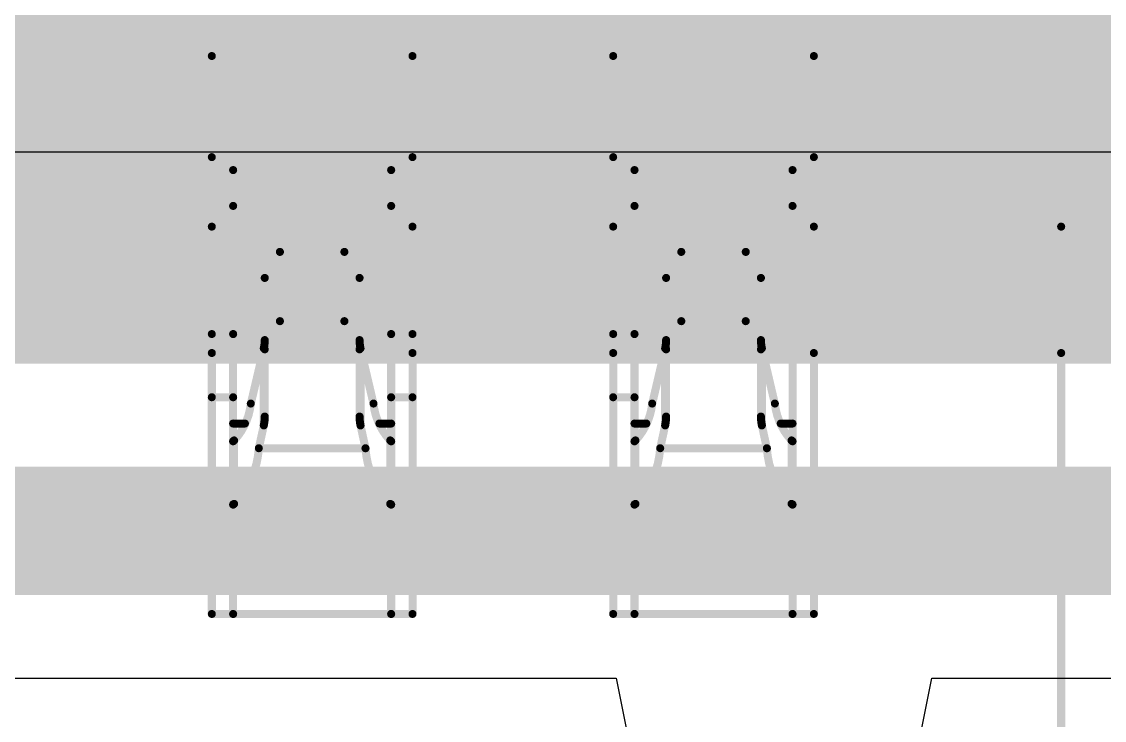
# Model space of a CAD drawing. Header units: inches. Extents: x -6 to 5433, y -4 to 5447.
# Drawn here: x 23.36 to 25.073, y 27.484 to 28.589 of the extents above; entities that cross this region are included whole.
import ezdxf

# ---------------------------------------------------------------- set-up
doc = ezdxf.new("R2010")
doc.units = ezdxf.units.IN
for name, color, linetype in [('Bottom Layer', 5, 'Continuous'), ('Mechanical 4', 56, 'Continuous'), ('Top Layer', 1, 'Continuous'), ('Top Paste', 8, 'Continuous'), ('Top Solder', 216, 'Continuous')]:
    doc.layers.add(name, color=color, linetype=linetype)

msp = doc.modelspace()

# ---------------------------------------------------------------- hatches: boundary and pattern name
at = {"layer": 'Top Layer'}
msp.add_hatch(color=1, dxfattribs=at).paths.add_polyline_path([(25.0256, 28.5367), (22.4856, 28.5367), (22.4856, 29.1767), (25.0256, 29.1767)])
at = {"layer": 'Top Paste'}
msp.add_hatch(color=8, dxfattribs=at).paths.add_polyline_path([(25.0256, 28.5367), (22.4856, 28.5367), (22.4856, 29.1767), (25.0256, 29.1767)])
at = {"layer": 'Top Solder'}
msp.add_hatch(color=216, dxfattribs=at).paths.add_polyline_path([(25.1272, 28.4351), (22.384, 28.4351), (22.384, 29.2783), (25.1272, 29.2783)])

# ---------------------------------------------------------------- linework, layer by layer
at = {"layer": 'Bottom Layer'}
for points in [[(23.142, 28.2999, 0.2794, 0.2794, 0), (23.5103, 28.2999, 0.2794, 0.2794, 0)], [(23.5103, 28.2999, 0.2794, 0.2794, 0), (25.5744, 28.2999, 0.2794, 0.2794, 0)]]:
    msp.add_lwpolyline(points, format="xyseb", dxfattribs=at)
msp.add_lwpolyline([(23.4404, 28.2999, 0.1397, 0.1397, 1), (23.5801, 28.2999, 0.1397, 0.1397, 1)], format="xyseb", close=True, dxfattribs=at)
msp.add_lwpolyline([(23.4404, 28.2999, 0.1397, 0.1397, 1), (23.5801, 28.2999, 0.1397, 0.1397, 1)], format="xyseb", close=True, dxfattribs=at)
at = {"layer": 'Mechanical 4'}
for points in [[(25.0049, 28.0649, 0.0127, 0.0127, 0), (25.0049, 30.6699, 0.0127, 0.0127, 0)], [(23.6612, 28.5349, 0.0127, 0.0127, 0), (23.9787, 28.5349, 0.0127, 0.0127, 0)], [(23.6612, 28.0649, 0.0127, 0.0127, 0), (23.6612, 28.5349, 0.0127, 0.0127, 0)], [(23.9787, 28.0649, 0.0127, 0.0127, 0), (23.9787, 28.5349, 0.0127, 0.0127, 0)], [(24.2962, 28.5349, 0.0127, 0.0127, 0), (24.6137, 28.5349, 0.0127, 0.0127, 0)], [(24.2962, 28.0649, 0.0127, 0.0127, 0), (24.2962, 28.5349, 0.0127, 0.0127, 0)], [(24.6137, 28.0649, 0.0127, 0.0127, 0), (24.6137, 28.5349, 0.0127, 0.0127, 0)], [(23.6612, 28.3749, 0.0127, 0.0127, 0), (23.9787, 28.3749, 0.0127, 0.0127, 0)], [(24.2962, 28.3749, 0.0127, 0.0127, 0), (24.6137, 28.3749, 0.0127, 0.0127, 0)], [(23.6949, 28.3544, 0.0127, 0.0127, 0), (23.9449, 28.3544, 0.0127, 0.0127, 0)], [(23.6949, 27.6519, 0.0127, 0.0127, 0), (23.6949, 28.3544, 0.0127, 0.0127, 0)], [(23.9449, 27.6519, 0.0127, 0.0127, 0), (23.9449, 28.3544, 0.0127, 0.0127, 0)], [(24.3299, 28.3544, 0.0127, 0.0127, 0), (24.5799, 28.3544, 0.0127, 0.0127, 0)], [(24.3299, 27.6519, 0.0127, 0.0127, 0), (24.3299, 28.3544, 0.0127, 0.0127, 0)], [(24.5799, 27.6519, 0.0127, 0.0127, 0), (24.5799, 28.3544, 0.0127, 0.0127, 0)], [(23.6949, 28.2977, 0.0127, 0.0127, 0), (23.9449, 28.2977, 0.0127, 0.0127, 0)], [(24.3299, 28.2977, 0.0127, 0.0127, 0), (24.5799, 28.2977, 0.0127, 0.0127, 0)], [(23.3437, 28.2649, 0.0127, 0.0127, 0), (23.6612, 28.2649, 0.0127, 0.0127, 0)], [(23.9787, 28.2649, 0.0127, 0.0127, 0), (24.2962, 28.2649, 0.0127, 0.0127, 0)], [(24.6137, 28.2649, 0.0127, 0.0127, 0), (25.0049, 28.2649, 0.0127, 0.0127, 0)], [(23.7449, 28.1837, 0.0127, 0.0127, -0.247377), (23.7689, 28.2249, 0.0127, 0.0127, 0)], [(23.7689, 28.2249, 0.0127, 0.0127, 0), (23.8709, 28.2249, 0.0127, 0.0127, 0)], [(23.7689, 28.1153, 0.0127, 0.0127, 0), (23.7689, 28.2249, 0.0127, 0.0127, 0)], [(23.8709, 28.1153, 0.0127, 0.0127, 0), (23.8709, 28.2249, 0.0127, 0.0127, 0)], [(23.8709, 28.2249, 0.0127, 0.0127, -0.247377), (23.8949, 28.1837, 0.0127, 0.0127, 0)], [(24.3799, 28.1837, 0.0127, 0.0127, -0.247377), (24.4039, 28.2249, 0.0127, 0.0127, 0)], [(24.4039, 28.2249, 0.0127, 0.0127, 0), (24.5059, 28.2249, 0.0127, 0.0127, 0)], [(24.4039, 28.1153, 0.0127, 0.0127, 0), (24.4039, 28.2249, 0.0127, 0.0127, 0)], [(24.5059, 28.1153, 0.0127, 0.0127, 0), (24.5059, 28.2249, 0.0127, 0.0127, 0)], [(24.5059, 28.2249, 0.0127, 0.0127, -0.247377), (24.5299, 28.1837, 0.0127, 0.0127, 0)], [(23.7449, 27.9643, 0.0127, 0.0127, 0), (23.7449, 28.1837, 0.0127, 0.0127, 0)], [(23.8949, 27.9643, 0.0127, 0.0127, 0), (23.8949, 28.1837, 0.0127, 0.0127, 0)], [(24.3799, 27.9643, 0.0127, 0.0127, 0), (24.3799, 28.1837, 0.0127, 0.0127, 0)], [(24.5299, 27.9643, 0.0127, 0.0127, 0), (24.5299, 28.1837, 0.0127, 0.0127, 0)], [(23.7449, 28.0707, 0.0127, 0.0127, -0.23748), (23.7689, 28.1153, 0.0127, 0.0127, 0)], [(23.7689, 28.1153, 0.0127, 0.0127, 0), (23.8709, 28.1153, 0.0127, 0.0127, 0)], [(23.8709, 28.1153, 0.0127, 0.0127, -0.23748), (23.8949, 28.0707, 0.0127, 0.0127, 0)], [(24.3799, 28.0707, 0.0127, 0.0127, -0.23748), (24.4039, 28.1153, 0.0127, 0.0127, 0)], [(24.4039, 28.1153, 0.0127, 0.0127, 0), (24.5059, 28.1153, 0.0127, 0.0127, 0)], [(24.5059, 28.1153, 0.0127, 0.0127, -0.23748), (24.5299, 28.0707, 0.0127, 0.0127, 0)], [(23.6612, 28.0949, 0.0127, 0.0127, 0), (23.6949, 28.0949, 0.0127, 0.0127, 0)], [(23.9449, 28.0949, 0.0127, 0.0127, 0), (23.9787, 28.0949, 0.0127, 0.0127, 0)], [(24.2962, 28.0949, 0.0127, 0.0127, 0), (24.3299, 28.0949, 0.0127, 0.0127, 0)], [(23.7229, 27.9849, 0.0127, 0.0127, 0), (23.7434, 28.0722, 0.0127, 0.0127, 0)], [(23.7449, 28.0853, 0.0127, 0.0127, -0.057864), (23.7434, 28.0722, 0.0127, 0.0127, 0)], [(23.7434, 27.9503, 0.0127, 0.0127, 0), (23.7434, 28.0722, 0.0127, 0.0127, 0)], [(23.8964, 28.0722, 0.0127, 0.0127, -0.057864), (23.8949, 28.0853, 0.0127, 0.0127, 0)], [(23.8964, 28.0722, 0.0127, 0.0127, 0), (23.9169, 27.9849, 0.0127, 0.0127, 0)], [(23.8964, 27.9503, 0.0127, 0.0127, 0), (23.8964, 28.0722, 0.0127, 0.0127, 0)], [(24.3579, 27.9849, 0.0127, 0.0127, 0), (24.3784, 28.0722, 0.0127, 0.0127, 0)], [(24.3799, 28.0853, 0.0127, 0.0127, -0.057864), (24.3784, 28.0722, 0.0127, 0.0127, 0)], [(24.3784, 27.9503, 0.0127, 0.0127, 0), (24.3784, 28.0722, 0.0127, 0.0127, 0)], [(24.5314, 28.0722, 0.0127, 0.0127, -0.057864), (24.5299, 28.0853, 0.0127, 0.0127, 0)], [(24.5314, 28.0722, 0.0127, 0.0127, 0), (24.5519, 27.9849, 0.0127, 0.0127, 0)], [(24.5314, 27.9503, 0.0127, 0.0127, 0), (24.5314, 28.0722, 0.0127, 0.0127, 0)], [(23.3437, 28.0649, 0.0127, 0.0127, 0), (23.6612, 28.0649, 0.0127, 0.0127, 0)], [(23.6612, 27.6519, 0.0127, 0.0127, 0), (23.6612, 28.0649, 0.0127, 0.0127, 0)], [(23.9787, 28.0649, 0.0127, 0.0127, 0), (24.2962, 28.0649, 0.0127, 0.0127, 0)], [(23.9787, 27.6519, 0.0127, 0.0127, 0), (23.9787, 28.0649, 0.0127, 0.0127, 0)], [(24.2962, 27.6519, 0.0127, 0.0127, 0), (24.2962, 28.0649, 0.0127, 0.0127, 0)], [(24.6137, 28.0649, 0.0127, 0.0127, 0), (25.0049, 28.0649, 0.0127, 0.0127, 0)], [(24.6137, 27.6519, 0.0127, 0.0127, 0), (24.6137, 28.0649, 0.0127, 0.0127, 0)], [(25.0049, 26.9199, 0.0127, 0.0127, 0), (25.0049, 28.0649, 0.0127, 0.0127, 0)], [(23.6612, 27.9949, 0.0127, 0.0127, 0), (23.6949, 27.9949, 0.0127, 0.0127, 0)], [(23.7229, 27.9849, 0.0127, 0.0127, -0.162591), (23.6964, 27.9265, 0.0127, 0.0127, 0)], [(23.9434, 27.9265, 0.0127, 0.0127, -0.162591), (23.9169, 27.9849, 0.0127, 0.0127, 0)], [(23.9449, 27.9949, 0.0127, 0.0127, 0), (23.9787, 27.9949, 0.0127, 0.0127, 0)], [(24.2962, 27.9949, 0.0127, 0.0127, 0), (24.3299, 27.9949, 0.0127, 0.0127, 0)], [(24.3579, 27.9849, 0.0127, 0.0127, -0.162591), (24.3314, 27.9265, 0.0127, 0.0127, 0)], [(24.5784, 27.9265, 0.0127, 0.0127, -0.162591), (24.5519, 27.9849, 0.0127, 0.0127, 0)], [(23.6949, 27.9533, 0.0127, 0.0127, 0), (23.7136, 27.9533, 0.0127, 0.0127, 0)], [(23.7355, 27.9142, 0.0127, 0.0127, 0), (23.7434, 27.9503, 0.0127, 0.0127, 0)], [(23.7449, 27.9643, 0.0127, 0.0127, -0.053658), (23.7434, 27.9503, 0.0127, 0.0127, 0)], [(23.8964, 27.9503, 0.0127, 0.0127, -0.053658), (23.8949, 27.9643, 0.0127, 0.0127, 0)], [(23.8964, 27.9503, 0.0127, 0.0127, 0), (23.9043, 27.9142, 0.0127, 0.0127, 0)], [(23.9262, 27.9533, 0.0127, 0.0127, 0), (23.9449, 27.9533, 0.0127, 0.0127, 0)], [(24.3299, 27.9533, 0.0127, 0.0127, 0), (24.3486, 27.9533, 0.0127, 0.0127, 0)], [(24.3705, 27.9142, 0.0127, 0.0127, 0), (24.3784, 27.9503, 0.0127, 0.0127, 0)], [(24.3799, 27.9643, 0.0127, 0.0127, -0.053658), (24.3784, 27.9503, 0.0127, 0.0127, 0)], [(24.5314, 27.9503, 0.0127, 0.0127, -0.053658), (24.5299, 27.9643, 0.0127, 0.0127, 0)], [(24.5314, 27.9503, 0.0127, 0.0127, 0), (24.5393, 27.9142, 0.0127, 0.0127, 0)], [(24.5612, 27.9533, 0.0127, 0.0127, 0), (24.5799, 27.9533, 0.0127, 0.0127, 0)], [(23.695, 27.9254, 0.0127, 0.0127, -0.035041), (23.6951, 27.9255, 0.0127, 0.0127, 0)], [(23.6949, 27.9253, 0.0127, 0.0127, -0.028404), (23.695, 27.9254, 0.0127, 0.0127, 0)], [(23.6949, 27.9252, 0.0127, 0.0127, -0.011022), (23.6949, 27.9253, 0.0127, 0.0127, 0)], [(23.6951, 27.9255, 0.0127, 0.0127, -0.032319), (23.6952, 27.9256, 0.0127, 0.0127, 0)], [(23.6952, 27.9256, 0.0127, 0.0127, -0.024462), (23.6953, 27.9257, 0.0127, 0.0127, 0)], [(23.6953, 27.9257, 0.0127, 0.0127, -0.013729), (23.6955, 27.9258, 0.0127, 0.0127, 0)], [(23.6955, 27.9258, 0.0127, 0.0127, -0.00812), (23.6957, 27.926, 0.0127, 0.0127, 0)], [(23.6957, 27.926, 0.0127, 0.0127, -0.004821), (23.6959, 27.9261, 0.0127, 0.0127, 0)], [(23.6959, 27.9261, 0.0127, 0.0127, 0), (23.6964, 27.9265, 0.0127, 0.0127, 0)], [(23.6964, 27.8261, 0.0127, 0.0127, 0), (23.6964, 27.9265, 0.0127, 0.0127, 0)], [(23.9434, 27.9265, 0.0127, 0.0127, 0), (23.9437, 27.9263, 0.0127, 0.0127, 0)], [(23.9434, 27.8261, 0.0127, 0.0127, 0), (23.9434, 27.9265, 0.0127, 0.0127, 0)], [(23.9437, 27.9263, 0.0127, 0.0127, 0), (23.9439, 27.9261, 0.0127, 0.0127, 0)], [(23.9439, 27.9261, 0.0127, 0.0127, -0.006055), (23.9441, 27.926, 0.0127, 0.0127, 0)], [(23.9442, 27.926, 0.0127, 0.0127, -0.010737), (23.9444, 27.9258, 0.0127, 0.0127, 0)], [(23.9444, 27.9258, 0.0127, 0.0127, -0.018562), (23.9445, 27.9257, 0.0127, 0.0127, 0)], [(23.9445, 27.9257, 0.0127, 0.0127, -0.023386), (23.9446, 27.9256, 0.0127, 0.0127, 0)], [(23.9446, 27.9256, 0.0127, 0.0127, -0.054321), (23.9448, 27.9254, 0.0127, 0.0127, 0)], [(23.9448, 27.9254, 0.0127, 0.0127, -0.028597), (23.9449, 27.9252, 0.0127, 0.0127, 0)], [(24.33, 27.9254, 0.0127, 0.0127, -0.035041), (24.3301, 27.9255, 0.0127, 0.0127, 0)], [(24.3299, 27.9253, 0.0127, 0.0127, -0.028404), (24.33, 27.9254, 0.0127, 0.0127, 0)], [(24.3299, 27.9252, 0.0127, 0.0127, -0.011022), (24.3299, 27.9253, 0.0127, 0.0127, 0)], [(24.3301, 27.9255, 0.0127, 0.0127, -0.032319), (24.3302, 27.9256, 0.0127, 0.0127, 0)], [(24.3302, 27.9256, 0.0127, 0.0127, -0.024462), (24.3303, 27.9257, 0.0127, 0.0127, 0)], [(24.3303, 27.9257, 0.0127, 0.0127, -0.013729), (24.3305, 27.9258, 0.0127, 0.0127, 0)], [(24.3305, 27.9258, 0.0127, 0.0127, -0.00812), (24.3307, 27.926, 0.0127, 0.0127, 0)], [(24.3307, 27.926, 0.0127, 0.0127, -0.004821), (24.3309, 27.9261, 0.0127, 0.0127, 0)], [(24.3309, 27.9261, 0.0127, 0.0127, 0), (24.3314, 27.9265, 0.0127, 0.0127, 0)], [(24.3314, 27.8261, 0.0127, 0.0127, 0), (24.3314, 27.9265, 0.0127, 0.0127, 0)], [(24.5784, 27.9265, 0.0127, 0.0127, 0), (24.5787, 27.9263, 0.0127, 0.0127, 0)], [(24.5784, 27.8261, 0.0127, 0.0127, 0), (24.5784, 27.9265, 0.0127, 0.0127, 0)], [(24.5787, 27.9263, 0.0127, 0.0127, 0), (24.5789, 27.9261, 0.0127, 0.0127, 0)], [(24.5789, 27.9261, 0.0127, 0.0127, -0.006055), (24.5791, 27.926, 0.0127, 0.0127, 0)], [(24.5792, 27.926, 0.0127, 0.0127, -0.010737), (24.5794, 27.9258, 0.0127, 0.0127, 0)], [(24.5794, 27.9258, 0.0127, 0.0127, -0.018562), (24.5795, 27.9257, 0.0127, 0.0127, 0)], [(24.5795, 27.9257, 0.0127, 0.0127, -0.023386), (24.5796, 27.9256, 0.0127, 0.0127, 0)], [(24.5796, 27.9256, 0.0127, 0.0127, -0.054321), (24.5798, 27.9254, 0.0127, 0.0127, 0)], [(24.5798, 27.9254, 0.0127, 0.0127, -0.028597), (24.5799, 27.9252, 0.0127, 0.0127, 0)], [(23.7355, 27.9142, 0.0127, 0.0127, -0.179894), (23.6964, 27.8261, 0.0127, 0.0127, 0)], [(23.7355, 27.9142, 0.0127, 0.0127, 0), (23.9043, 27.9142, 0.0127, 0.0127, 0)], [(23.9434, 27.8261, 0.0127, 0.0127, -0.179894), (23.9043, 27.9142, 0.0127, 0.0127, 0)], [(24.3705, 27.9142, 0.0127, 0.0127, -0.179894), (24.3314, 27.8261, 0.0127, 0.0127, 0)], [(24.3705, 27.9142, 0.0127, 0.0127, 0), (24.5393, 27.9142, 0.0127, 0.0127, 0)], [(24.5784, 27.8261, 0.0127, 0.0127, -0.179894), (24.5393, 27.9142, 0.0127, 0.0127, 0)], [(23.695, 27.8253, 0.0127, 0.0127, -0.037446), (23.6951, 27.8253, 0.0127, 0.0127, 0)], [(23.6949, 27.8252, 0.0127, 0.0127, -0.032689), (23.695, 27.8253, 0.0127, 0.0127, 0)], [(23.6949, 27.8251, 0.0127, 0.0127, -0.013234), (23.6949, 27.8252, 0.0127, 0.0127, 0)], [(23.6949, 27.8249, 0.0127, 0.0127, 0), (23.9449, 27.8249, 0.0127, 0.0127, 0)], [(23.6951, 27.8253, 0.0127, 0.0127, -0.031881), (23.6952, 27.8254, 0.0127, 0.0127, 0)], [(23.6951, 27.8254, 0.0127, 0.0127, -0.02262), (23.6953, 27.8255, 0.0127, 0.0127, 0)], [(23.6953, 27.8255, 0.0127, 0.0127, -0.012209), (23.6955, 27.8256, 0.0127, 0.0127, 0)], [(23.6955, 27.8256, 0.0127, 0.0127, -0.00707), (23.6957, 27.8257, 0.0127, 0.0127, 0)], [(23.6957, 27.8257, 0.0127, 0.0127, 0), (23.6959, 27.8258, 0.0127, 0.0127, 0)], [(23.6959, 27.8258, 0.0127, 0.0127, 0), (23.6964, 27.8261, 0.0127, 0.0127, 0)], [(23.9434, 27.8261, 0.0127, 0.0127, 0), (23.9437, 27.826, 0.0127, 0.0127, 0)], [(23.9437, 27.826, 0.0127, 0.0127, 0), (23.9439, 27.8258, 0.0127, 0.0127, 0)], [(23.9439, 27.8258, 0.0127, 0.0127, -0.005205), (23.9442, 27.8257, 0.0127, 0.0127, 0)], [(23.9441, 27.8257, 0.0127, 0.0127, -0.009376), (23.9444, 27.8256, 0.0127, 0.0127, 0)], [(23.9444, 27.8256, 0.0127, 0.0127, -0.016687), (23.9445, 27.8255, 0.0127, 0.0127, 0)], [(23.9445, 27.8255, 0.0127, 0.0127, -0.021994), (23.9446, 27.8254, 0.0127, 0.0127, 0)], [(23.9446, 27.8254, 0.0127, 0.0127, -0.026751), (23.9447, 27.8254, 0.0127, 0.0127, 0)], [(23.9447, 27.8254, 0.0127, 0.0127, -0.028288), (23.9448, 27.8253, 0.0127, 0.0127, 0)], [(23.9448, 27.8253, 0.0127, 0.0127, -0.032605), (23.9449, 27.8251, 0.0127, 0.0127, 0)], [(24.33, 27.8253, 0.0127, 0.0127, -0.037446), (24.3301, 27.8253, 0.0127, 0.0127, 0)], [(24.3299, 27.8252, 0.0127, 0.0127, -0.032689), (24.33, 27.8253, 0.0127, 0.0127, 0)], [(24.3299, 27.8251, 0.0127, 0.0127, -0.013234), (24.3299, 27.8252, 0.0127, 0.0127, 0)], [(24.3299, 27.8249, 0.0127, 0.0127, 0), (24.5799, 27.8249, 0.0127, 0.0127, 0)], [(24.3301, 27.8253, 0.0127, 0.0127, -0.031881), (24.3302, 27.8254, 0.0127, 0.0127, 0)], [(24.3301, 27.8254, 0.0127, 0.0127, -0.02262), (24.3303, 27.8255, 0.0127, 0.0127, 0)], [(24.3303, 27.8255, 0.0127, 0.0127, -0.012209), (24.3305, 27.8256, 0.0127, 0.0127, 0)], [(24.3305, 27.8256, 0.0127, 0.0127, -0.00707), (24.3307, 27.8257, 0.0127, 0.0127, 0)], [(24.3307, 27.8257, 0.0127, 0.0127, 0), (24.3309, 27.8258, 0.0127, 0.0127, 0)], [(24.3309, 27.8258, 0.0127, 0.0127, 0), (24.3314, 27.8261, 0.0127, 0.0127, 0)], [(24.5784, 27.8261, 0.0127, 0.0127, 0), (24.5787, 27.826, 0.0127, 0.0127, 0)], [(24.5787, 27.826, 0.0127, 0.0127, 0), (24.5789, 27.8258, 0.0127, 0.0127, 0)], [(24.5789, 27.8258, 0.0127, 0.0127, -0.005205), (24.5792, 27.8257, 0.0127, 0.0127, 0)], [(24.5791, 27.8257, 0.0127, 0.0127, -0.009376), (24.5794, 27.8256, 0.0127, 0.0127, 0)], [(24.5794, 27.8256, 0.0127, 0.0127, -0.016687), (24.5795, 27.8255, 0.0127, 0.0127, 0)], [(24.5795, 27.8255, 0.0127, 0.0127, -0.021994), (24.5796, 27.8254, 0.0127, 0.0127, 0)], [(24.5796, 27.8254, 0.0127, 0.0127, -0.026751), (24.5797, 27.8254, 0.0127, 0.0127, 0)], [(24.5797, 27.8254, 0.0127, 0.0127, -0.028288), (24.5798, 27.8253, 0.0127, 0.0127, 0)], [(24.5798, 27.8253, 0.0127, 0.0127, -0.032605), (24.5799, 27.8251, 0.0127, 0.0127, 0)], [(23.6612, 27.6519, 0.0127, 0.0127, 0), (23.9787, 27.6519, 0.0127, 0.0127, 0)], [(24.2962, 27.6519, 0.0127, 0.0127, 0), (24.6137, 27.6519, 0.0127, 0.0127, 0)]]:
    msp.add_lwpolyline(points, format="xyseb", dxfattribs=at)
for points in [[(23.658, 28.5349, 0.00635, 0.00635, 1), (23.6643, 28.5349, 0.00635, 0.00635, 1)], [(23.658, 28.5349, 0.00635, 0.00635, 1), (23.6643, 28.5349, 0.00635, 0.00635, 1)], [(23.9755, 28.5349, 0.00635, 0.00635, 1), (23.9818, 28.5349, 0.00635, 0.00635, 1)], [(23.9755, 28.5349, 0.00635, 0.00635, 1), (23.9818, 28.5349, 0.00635, 0.00635, 1)], [(24.293, 28.5349, 0.00635, 0.00635, 1), (24.2993, 28.5349, 0.00635, 0.00635, 1)], [(24.293, 28.5349, 0.00635, 0.00635, 1), (24.2993, 28.5349, 0.00635, 0.00635, 1)], [(24.6105, 28.5349, 0.00635, 0.00635, 1), (24.6168, 28.5349, 0.00635, 0.00635, 1)], [(24.6105, 28.5349, 0.00635, 0.00635, 1), (24.6168, 28.5349, 0.00635, 0.00635, 1)], [(23.658, 28.3749, 0.00635, 0.00635, 1), (23.6643, 28.3749, 0.00635, 0.00635, 1)], [(23.9755, 28.3749, 0.00635, 0.00635, 1), (23.9818, 28.3749, 0.00635, 0.00635, 1)], [(24.293, 28.3749, 0.00635, 0.00635, 1), (24.2993, 28.3749, 0.00635, 0.00635, 1)], [(24.6105, 28.3749, 0.00635, 0.00635, 1), (24.6168, 28.3749, 0.00635, 0.00635, 1)], [(23.6917, 28.3544, 0.00635, 0.00635, 1), (23.6981, 28.3544, 0.00635, 0.00635, 1)], [(23.6917, 28.3544, 0.00635, 0.00635, 1), (23.6981, 28.3544, 0.00635, 0.00635, 1)], [(23.9417, 28.3544, 0.00635, 0.00635, 1), (23.9481, 28.3544, 0.00635, 0.00635, 1)], [(23.9417, 28.3544, 0.00635, 0.00635, 1), (23.9481, 28.3544, 0.00635, 0.00635, 1)], [(24.3267, 28.3544, 0.00635, 0.00635, 1), (24.3331, 28.3544, 0.00635, 0.00635, 1)], [(24.3267, 28.3544, 0.00635, 0.00635, 1), (24.3331, 28.3544, 0.00635, 0.00635, 1)], [(24.5767, 28.3544, 0.00635, 0.00635, 1), (24.5831, 28.3544, 0.00635, 0.00635, 1)], [(24.5767, 28.3544, 0.00635, 0.00635, 1), (24.5831, 28.3544, 0.00635, 0.00635, 1)], [(23.6917, 28.2977, 0.00635, 0.00635, 1), (23.6981, 28.2977, 0.00635, 0.00635, 1)], [(23.9417, 28.2977, 0.00635, 0.00635, 1), (23.9481, 28.2977, 0.00635, 0.00635, 1)], [(24.3267, 28.2977, 0.00635, 0.00635, 1), (24.3331, 28.2977, 0.00635, 0.00635, 1)], [(24.5767, 28.2977, 0.00635, 0.00635, 1), (24.5831, 28.2977, 0.00635, 0.00635, 1)], [(23.658, 28.2649, 0.00635, 0.00635, 1), (23.6643, 28.2649, 0.00635, 0.00635, 1)], [(23.9755, 28.2649, 0.00635, 0.00635, 1), (23.9818, 28.2649, 0.00635, 0.00635, 1)], [(24.293, 28.2649, 0.00635, 0.00635, 1), (24.2993, 28.2649, 0.00635, 0.00635, 1)], [(24.6105, 28.2649, 0.00635, 0.00635, 1), (24.6168, 28.2649, 0.00635, 0.00635, 1)], [(25.0017, 28.2649, 0.00635, 0.00635, 1), (25.0081, 28.2649, 0.00635, 0.00635, 1)], [(23.7657, 28.2249, 0.00635, 0.00635, 1), (23.7721, 28.2249, 0.00635, 0.00635, 1)], [(23.7657, 28.2249, 0.00635, 0.00635, 1), (23.7721, 28.2249, 0.00635, 0.00635, 1)], [(23.7657, 28.2249, 0.00635, 0.00635, 1), (23.7721, 28.2249, 0.00635, 0.00635, 1)], [(23.8677, 28.2249, 0.00635, 0.00635, 1), (23.8741, 28.2249, 0.00635, 0.00635, 1)], [(23.8677, 28.2249, 0.00635, 0.00635, 1), (23.8741, 28.2249, 0.00635, 0.00635, 1)], [(23.8677, 28.2249, 0.00635, 0.00635, 1), (23.8741, 28.2249, 0.00635, 0.00635, 1)], [(24.4007, 28.2249, 0.00635, 0.00635, 1), (24.4071, 28.2249, 0.00635, 0.00635, 1)], [(24.4007, 28.2249, 0.00635, 0.00635, 1), (24.4071, 28.2249, 0.00635, 0.00635, 1)], [(24.4007, 28.2249, 0.00635, 0.00635, 1), (24.4071, 28.2249, 0.00635, 0.00635, 1)], [(24.5027, 28.2249, 0.00635, 0.00635, 1), (24.5091, 28.2249, 0.00635, 0.00635, 1)], [(24.5027, 28.2249, 0.00635, 0.00635, 1), (24.5091, 28.2249, 0.00635, 0.00635, 1)], [(24.5027, 28.2249, 0.00635, 0.00635, 1), (24.5091, 28.2249, 0.00635, 0.00635, 1)], [(23.7417, 28.1837, 0.00635, 0.00635, 1), (23.7481, 28.1837, 0.00635, 0.00635, 1)], [(23.7417, 28.1837, 0.00635, 0.00635, 1), (23.7481, 28.1837, 0.00635, 0.00635, 1)], [(23.8917, 28.1837, 0.00635, 0.00635, 1), (23.8981, 28.1837, 0.00635, 0.00635, 1)], [(23.8917, 28.1837, 0.00635, 0.00635, 1), (23.8981, 28.1837, 0.00635, 0.00635, 1)], [(24.3767, 28.1837, 0.00635, 0.00635, 1), (24.3831, 28.1837, 0.00635, 0.00635, 1)], [(24.3767, 28.1837, 0.00635, 0.00635, 1), (24.3831, 28.1837, 0.00635, 0.00635, 1)], [(24.5267, 28.1837, 0.00635, 0.00635, 1), (24.5331, 28.1837, 0.00635, 0.00635, 1)], [(24.5267, 28.1837, 0.00635, 0.00635, 1), (24.5331, 28.1837, 0.00635, 0.00635, 1)], [(23.7657, 28.1153, 0.00635, 0.00635, 1), (23.7721, 28.1153, 0.00635, 0.00635, 1)], [(23.7657, 28.1153, 0.00635, 0.00635, 1), (23.7721, 28.1153, 0.00635, 0.00635, 1)], [(23.7657, 28.1153, 0.00635, 0.00635, 1), (23.7721, 28.1153, 0.00635, 0.00635, 1)], [(23.8677, 28.1153, 0.00635, 0.00635, 1), (23.8741, 28.1153, 0.00635, 0.00635, 1)], [(23.8677, 28.1153, 0.00635, 0.00635, 1), (23.8741, 28.1153, 0.00635, 0.00635, 1)], [(23.8677, 28.1153, 0.00635, 0.00635, 1), (23.8741, 28.1153, 0.00635, 0.00635, 1)], [(24.4007, 28.1153, 0.00635, 0.00635, 1), (24.4071, 28.1153, 0.00635, 0.00635, 1)], [(24.4007, 28.1153, 0.00635, 0.00635, 1), (24.4071, 28.1153, 0.00635, 0.00635, 1)], [(24.4007, 28.1153, 0.00635, 0.00635, 1), (24.4071, 28.1153, 0.00635, 0.00635, 1)], [(24.5027, 28.1153, 0.00635, 0.00635, 1), (24.5091, 28.1153, 0.00635, 0.00635, 1)], [(24.5027, 28.1153, 0.00635, 0.00635, 1), (24.5091, 28.1153, 0.00635, 0.00635, 1)], [(24.5027, 28.1153, 0.00635, 0.00635, 1), (24.5091, 28.1153, 0.00635, 0.00635, 1)], [(23.658, 28.0949, 0.00635, 0.00635, 1), (23.6643, 28.0949, 0.00635, 0.00635, 1)], [(23.6917, 28.0949, 0.00635, 0.00635, 1), (23.6981, 28.0949, 0.00635, 0.00635, 1)], [(23.9417, 28.0949, 0.00635, 0.00635, 1), (23.9481, 28.0949, 0.00635, 0.00635, 1)], [(23.9755, 28.0949, 0.00635, 0.00635, 1), (23.9818, 28.0949, 0.00635, 0.00635, 1)], [(24.293, 28.0949, 0.00635, 0.00635, 1), (24.2993, 28.0949, 0.00635, 0.00635, 1)], [(24.3267, 28.0949, 0.00635, 0.00635, 1), (24.3331, 28.0949, 0.00635, 0.00635, 1)], [(23.7402, 28.0722, 0.00635, 0.00635, 1), (23.7466, 28.0722, 0.00635, 0.00635, 1)], [(23.7402, 28.0722, 0.00635, 0.00635, 1), (23.7466, 28.0722, 0.00635, 0.00635, 1)], [(23.7402, 28.0722, 0.00635, 0.00635, 1), (23.7466, 28.0722, 0.00635, 0.00635, 1)], [(23.7417, 28.0853, 0.00635, 0.00635, 1), (23.7481, 28.0853, 0.00635, 0.00635, 1)], [(23.7417, 28.0707, 0.00635, 0.00635, 1), (23.7481, 28.0707, 0.00635, 0.00635, 1)], [(23.8917, 28.0853, 0.00635, 0.00635, 1), (23.8981, 28.0853, 0.00635, 0.00635, 1)], [(23.8917, 28.0707, 0.00635, 0.00635, 1), (23.8981, 28.0707, 0.00635, 0.00635, 1)], [(23.8932, 28.0722, 0.00635, 0.00635, 1), (23.8996, 28.0722, 0.00635, 0.00635, 1)], [(23.8932, 28.0722, 0.00635, 0.00635, 1), (23.8996, 28.0722, 0.00635, 0.00635, 1)], [(23.8932, 28.0722, 0.00635, 0.00635, 1), (23.8996, 28.0722, 0.00635, 0.00635, 1)], [(24.3752, 28.0722, 0.00635, 0.00635, 1), (24.3816, 28.0722, 0.00635, 0.00635, 1)], [(24.3752, 28.0722, 0.00635, 0.00635, 1), (24.3816, 28.0722, 0.00635, 0.00635, 1)], [(24.3752, 28.0722, 0.00635, 0.00635, 1), (24.3816, 28.0722, 0.00635, 0.00635, 1)], [(24.3767, 28.0853, 0.00635, 0.00635, 1), (24.3831, 28.0853, 0.00635, 0.00635, 1)], [(24.3767, 28.0707, 0.00635, 0.00635, 1), (24.3831, 28.0707, 0.00635, 0.00635, 1)], [(24.5267, 28.0853, 0.00635, 0.00635, 1), (24.5331, 28.0853, 0.00635, 0.00635, 1)], [(24.5267, 28.0707, 0.00635, 0.00635, 1), (24.5331, 28.0707, 0.00635, 0.00635, 1)], [(24.5282, 28.0722, 0.00635, 0.00635, 1), (24.5346, 28.0722, 0.00635, 0.00635, 1)], [(24.5282, 28.0722, 0.00635, 0.00635, 1), (24.5346, 28.0722, 0.00635, 0.00635, 1)], [(24.5282, 28.0722, 0.00635, 0.00635, 1), (24.5346, 28.0722, 0.00635, 0.00635, 1)], [(23.658, 28.0649, 0.00635, 0.00635, 1), (23.6643, 28.0649, 0.00635, 0.00635, 1)], [(23.658, 28.0649, 0.00635, 0.00635, 1), (23.6643, 28.0649, 0.00635, 0.00635, 1)], [(23.658, 28.0649, 0.00635, 0.00635, 1), (23.6643, 28.0649, 0.00635, 0.00635, 1)], [(23.9755, 28.0649, 0.00635, 0.00635, 1), (23.9818, 28.0649, 0.00635, 0.00635, 1)], [(23.9755, 28.0649, 0.00635, 0.00635, 1), (23.9818, 28.0649, 0.00635, 0.00635, 1)], [(23.9755, 28.0649, 0.00635, 0.00635, 1), (23.9818, 28.0649, 0.00635, 0.00635, 1)], [(24.293, 28.0649, 0.00635, 0.00635, 1), (24.2993, 28.0649, 0.00635, 0.00635, 1)], [(24.293, 28.0649, 0.00635, 0.00635, 1), (24.2993, 28.0649, 0.00635, 0.00635, 1)], [(24.293, 28.0649, 0.00635, 0.00635, 1), (24.2993, 28.0649, 0.00635, 0.00635, 1)], [(24.6105, 28.0649, 0.00635, 0.00635, 1), (24.6168, 28.0649, 0.00635, 0.00635, 1)], [(24.6105, 28.0649, 0.00635, 0.00635, 1), (24.6168, 28.0649, 0.00635, 0.00635, 1)], [(24.6105, 28.0649, 0.00635, 0.00635, 1), (24.6168, 28.0649, 0.00635, 0.00635, 1)], [(25.0017, 28.0649, 0.00635, 0.00635, 1), (25.0081, 28.0649, 0.00635, 0.00635, 1)], [(25.0017, 28.0649, 0.00635, 0.00635, 1), (25.0081, 28.0649, 0.00635, 0.00635, 1)], [(25.0017, 28.0649, 0.00635, 0.00635, 1), (25.0081, 28.0649, 0.00635, 0.00635, 1)], [(23.658, 27.9949, 0.00635, 0.00635, 1), (23.6643, 27.9949, 0.00635, 0.00635, 1)], [(23.6917, 27.9949, 0.00635, 0.00635, 1), (23.6981, 27.9949, 0.00635, 0.00635, 1)], [(23.7197, 27.9849, 0.00635, 0.00635, 1), (23.726, 27.9849, 0.00635, 0.00635, 1)], [(23.7197, 27.9849, 0.00635, 0.00635, 1), (23.726, 27.9849, 0.00635, 0.00635, 1)], [(23.9138, 27.9849, 0.00635, 0.00635, 1), (23.9201, 27.9849, 0.00635, 0.00635, 1)], [(23.9138, 27.9849, 0.00635, 0.00635, 1), (23.9201, 27.9849, 0.00635, 0.00635, 1)], [(23.9417, 27.9949, 0.00635, 0.00635, 1), (23.9481, 27.9949, 0.00635, 0.00635, 1)], [(23.9755, 27.9949, 0.00635, 0.00635, 1), (23.9818, 27.9949, 0.00635, 0.00635, 1)], [(24.293, 27.9949, 0.00635, 0.00635, 1), (24.2993, 27.9949, 0.00635, 0.00635, 1)], [(24.3267, 27.9949, 0.00635, 0.00635, 1), (24.3331, 27.9949, 0.00635, 0.00635, 1)], [(24.3547, 27.9849, 0.00635, 0.00635, 1), (24.361, 27.9849, 0.00635, 0.00635, 1)], [(24.3547, 27.9849, 0.00635, 0.00635, 1), (24.361, 27.9849, 0.00635, 0.00635, 1)], [(24.5488, 27.9849, 0.00635, 0.00635, 1), (24.5551, 27.9849, 0.00635, 0.00635, 1)], [(24.5488, 27.9849, 0.00635, 0.00635, 1), (24.5551, 27.9849, 0.00635, 0.00635, 1)], [(23.6917, 27.9533, 0.00635, 0.00635, 1), (23.6981, 27.9533, 0.00635, 0.00635, 1)], [(23.7104, 27.9533, 0.00635, 0.00635, 1), (23.7167, 27.9533, 0.00635, 0.00635, 1)], [(23.7402, 27.9503, 0.00635, 0.00635, 1), (23.7466, 27.9503, 0.00635, 0.00635, 1)], [(23.7402, 27.9503, 0.00635, 0.00635, 1), (23.7466, 27.9503, 0.00635, 0.00635, 1)], [(23.7402, 27.9503, 0.00635, 0.00635, 1), (23.7466, 27.9503, 0.00635, 0.00635, 1)], [(23.7417, 27.9643, 0.00635, 0.00635, 1), (23.7481, 27.9643, 0.00635, 0.00635, 1)], [(23.7417, 27.9643, 0.00635, 0.00635, 1), (23.7481, 27.9643, 0.00635, 0.00635, 1)], [(23.8917, 27.9643, 0.00635, 0.00635, 1), (23.8981, 27.9643, 0.00635, 0.00635, 1)], [(23.8917, 27.9643, 0.00635, 0.00635, 1), (23.8981, 27.9643, 0.00635, 0.00635, 1)], [(23.8932, 27.9503, 0.00635, 0.00635, 1), (23.8996, 27.9503, 0.00635, 0.00635, 1)], [(23.8932, 27.9503, 0.00635, 0.00635, 1), (23.8996, 27.9503, 0.00635, 0.00635, 1)], [(23.8932, 27.9503, 0.00635, 0.00635, 1), (23.8996, 27.9503, 0.00635, 0.00635, 1)], [(23.9231, 27.9533, 0.00635, 0.00635, 1), (23.9294, 27.9533, 0.00635, 0.00635, 1)], [(23.9417, 27.9533, 0.00635, 0.00635, 1), (23.9481, 27.9533, 0.00635, 0.00635, 1)], [(24.3267, 27.9533, 0.00635, 0.00635, 1), (24.3331, 27.9533, 0.00635, 0.00635, 1)], [(24.3454, 27.9533, 0.00635, 0.00635, 1), (24.3517, 27.9533, 0.00635, 0.00635, 1)], [(24.3752, 27.9503, 0.00635, 0.00635, 1), (24.3816, 27.9503, 0.00635, 0.00635, 1)], [(24.3752, 27.9503, 0.00635, 0.00635, 1), (24.3816, 27.9503, 0.00635, 0.00635, 1)], [(24.3752, 27.9503, 0.00635, 0.00635, 1), (24.3816, 27.9503, 0.00635, 0.00635, 1)], [(24.3767, 27.9643, 0.00635, 0.00635, 1), (24.3831, 27.9643, 0.00635, 0.00635, 1)], [(24.3767, 27.9643, 0.00635, 0.00635, 1), (24.3831, 27.9643, 0.00635, 0.00635, 1)], [(24.5267, 27.9643, 0.00635, 0.00635, 1), (24.5331, 27.9643, 0.00635, 0.00635, 1)], [(24.5267, 27.9643, 0.00635, 0.00635, 1), (24.5331, 27.9643, 0.00635, 0.00635, 1)], [(24.5282, 27.9503, 0.00635, 0.00635, 1), (24.5346, 27.9503, 0.00635, 0.00635, 1)], [(24.5282, 27.9503, 0.00635, 0.00635, 1), (24.5346, 27.9503, 0.00635, 0.00635, 1)], [(24.5282, 27.9503, 0.00635, 0.00635, 1), (24.5346, 27.9503, 0.00635, 0.00635, 1)], [(24.5581, 27.9533, 0.00635, 0.00635, 1), (24.5644, 27.9533, 0.00635, 0.00635, 1)], [(24.5767, 27.9533, 0.00635, 0.00635, 1), (24.5831, 27.9533, 0.00635, 0.00635, 1)], [(23.6918, 27.9254, 0.00635, 0.00635, 1), (23.6982, 27.9254, 0.00635, 0.00635, 1)], [(23.6918, 27.9253, 0.00635, 0.00635, 1), (23.6981, 27.9253, 0.00635, 0.00635, 1)], [(23.6918, 27.9254, 0.00635, 0.00635, 1), (23.6982, 27.9254, 0.00635, 0.00635, 1)], [(23.6918, 27.9253, 0.00635, 0.00635, 1), (23.6981, 27.9253, 0.00635, 0.00635, 1)], [(23.6917, 27.9252, 0.00635, 0.00635, 1), (23.6981, 27.9252, 0.00635, 0.00635, 1)], [(23.6919, 27.9255, 0.00635, 0.00635, 1), (23.6982, 27.9255, 0.00635, 0.00635, 1)], [(23.6919, 27.9255, 0.00635, 0.00635, 1), (23.6982, 27.9255, 0.00635, 0.00635, 1)], [(23.692, 27.9256, 0.00635, 0.00635, 1), (23.6983, 27.9256, 0.00635, 0.00635, 1)], [(23.692, 27.9256, 0.00635, 0.00635, 1), (23.6983, 27.9256, 0.00635, 0.00635, 1)], [(23.6921, 27.9257, 0.00635, 0.00635, 1), (23.6985, 27.9257, 0.00635, 0.00635, 1)], [(23.6921, 27.9257, 0.00635, 0.00635, 1), (23.6985, 27.9257, 0.00635, 0.00635, 1)], [(23.6923, 27.9258, 0.00635, 0.00635, 1), (23.6986, 27.9258, 0.00635, 0.00635, 1)], [(23.6923, 27.9258, 0.00635, 0.00635, 1), (23.6986, 27.9258, 0.00635, 0.00635, 1)], [(23.6925, 27.926, 0.00635, 0.00635, 1), (23.6989, 27.926, 0.00635, 0.00635, 1)], [(23.6925, 27.926, 0.00635, 0.00635, 1), (23.6989, 27.926, 0.00635, 0.00635, 1)], [(23.6927, 27.9261, 0.00635, 0.00635, 1), (23.6991, 27.9261, 0.00635, 0.00635, 1)], [(23.6927, 27.9261, 0.00635, 0.00635, 1), (23.6991, 27.9261, 0.00635, 0.00635, 1)], [(23.6932, 27.9265, 0.00635, 0.00635, 1), (23.6996, 27.9265, 0.00635, 0.00635, 1)], [(23.6932, 27.9265, 0.00635, 0.00635, 1), (23.6996, 27.9265, 0.00635, 0.00635, 1)], [(23.6932, 27.9265, 0.00635, 0.00635, 1), (23.6996, 27.9265, 0.00635, 0.00635, 1)], [(23.9402, 27.9265, 0.00635, 0.00635, 1), (23.9466, 27.9265, 0.00635, 0.00635, 1)], [(23.9402, 27.9265, 0.00635, 0.00635, 1), (23.9466, 27.9265, 0.00635, 0.00635, 1)], [(23.9402, 27.9265, 0.00635, 0.00635, 1), (23.9466, 27.9265, 0.00635, 0.00635, 1)], [(23.9405, 27.9263, 0.00635, 0.00635, 1), (23.9468, 27.9263, 0.00635, 0.00635, 1)], [(23.9405, 27.9263, 0.00635, 0.00635, 1), (23.9468, 27.9263, 0.00635, 0.00635, 1)], [(23.9407, 27.9261, 0.00635, 0.00635, 1), (23.9471, 27.9261, 0.00635, 0.00635, 1)], [(23.9407, 27.9261, 0.00635, 0.00635, 1), (23.9471, 27.9261, 0.00635, 0.00635, 1)], [(23.941, 27.926, 0.00635, 0.00635, 1), (23.9473, 27.926, 0.00635, 0.00635, 1)], [(23.941, 27.926, 0.00635, 0.00635, 1), (23.9473, 27.926, 0.00635, 0.00635, 1)], [(23.9412, 27.9258, 0.00635, 0.00635, 1), (23.9475, 27.9258, 0.00635, 0.00635, 1)], [(23.9412, 27.9258, 0.00635, 0.00635, 1), (23.9475, 27.9258, 0.00635, 0.00635, 1)], [(23.9413, 27.9257, 0.00635, 0.00635, 1), (23.9477, 27.9257, 0.00635, 0.00635, 1)], [(23.9413, 27.9257, 0.00635, 0.00635, 1), (23.9477, 27.9257, 0.00635, 0.00635, 1)], [(23.9415, 27.9256, 0.00635, 0.00635, 1), (23.9478, 27.9256, 0.00635, 0.00635, 1)], [(23.9415, 27.9256, 0.00635, 0.00635, 1), (23.9478, 27.9256, 0.00635, 0.00635, 1)], [(23.9416, 27.9254, 0.00635, 0.00635, 1), (23.948, 27.9254, 0.00635, 0.00635, 1)], [(23.9416, 27.9254, 0.00635, 0.00635, 1), (23.948, 27.9254, 0.00635, 0.00635, 1)], [(23.9417, 27.9252, 0.00635, 0.00635, 1), (23.9481, 27.9252, 0.00635, 0.00635, 1)], [(24.3268, 27.9254, 0.00635, 0.00635, 1), (24.3332, 27.9254, 0.00635, 0.00635, 1)], [(24.3268, 27.9253, 0.00635, 0.00635, 1), (24.3331, 27.9253, 0.00635, 0.00635, 1)], [(24.3268, 27.9254, 0.00635, 0.00635, 1), (24.3332, 27.9254, 0.00635, 0.00635, 1)], [(24.3268, 27.9253, 0.00635, 0.00635, 1), (24.3331, 27.9253, 0.00635, 0.00635, 1)], [(24.3267, 27.9252, 0.00635, 0.00635, 1), (24.3331, 27.9252, 0.00635, 0.00635, 1)], [(24.3269, 27.9255, 0.00635, 0.00635, 1), (24.3332, 27.9255, 0.00635, 0.00635, 1)], [(24.3269, 27.9255, 0.00635, 0.00635, 1), (24.3332, 27.9255, 0.00635, 0.00635, 1)], [(24.327, 27.9256, 0.00635, 0.00635, 1), (24.3333, 27.9256, 0.00635, 0.00635, 1)], [(24.327, 27.9256, 0.00635, 0.00635, 1), (24.3333, 27.9256, 0.00635, 0.00635, 1)], [(24.3271, 27.9257, 0.00635, 0.00635, 1), (24.3335, 27.9257, 0.00635, 0.00635, 1)], [(24.3271, 27.9257, 0.00635, 0.00635, 1), (24.3335, 27.9257, 0.00635, 0.00635, 1)], [(24.3273, 27.9258, 0.00635, 0.00635, 1), (24.3336, 27.9258, 0.00635, 0.00635, 1)], [(24.3273, 27.9258, 0.00635, 0.00635, 1), (24.3336, 27.9258, 0.00635, 0.00635, 1)], [(24.3275, 27.926, 0.00635, 0.00635, 1), (24.3339, 27.926, 0.00635, 0.00635, 1)], [(24.3275, 27.926, 0.00635, 0.00635, 1), (24.3339, 27.926, 0.00635, 0.00635, 1)], [(24.3277, 27.9261, 0.00635, 0.00635, 1), (24.3341, 27.9261, 0.00635, 0.00635, 1)], [(24.3277, 27.9261, 0.00635, 0.00635, 1), (24.3341, 27.9261, 0.00635, 0.00635, 1)], [(24.3282, 27.9265, 0.00635, 0.00635, 1), (24.3346, 27.9265, 0.00635, 0.00635, 1)], [(24.3282, 27.9265, 0.00635, 0.00635, 1), (24.3346, 27.9265, 0.00635, 0.00635, 1)], [(24.3282, 27.9265, 0.00635, 0.00635, 1), (24.3346, 27.9265, 0.00635, 0.00635, 1)], [(24.5752, 27.9265, 0.00635, 0.00635, 1), (24.5816, 27.9265, 0.00635, 0.00635, 1)], [(24.5752, 27.9265, 0.00635, 0.00635, 1), (24.5816, 27.9265, 0.00635, 0.00635, 1)], [(24.5752, 27.9265, 0.00635, 0.00635, 1), (24.5816, 27.9265, 0.00635, 0.00635, 1)], [(24.5755, 27.9263, 0.00635, 0.00635, 1), (24.5818, 27.9263, 0.00635, 0.00635, 1)], [(24.5755, 27.9263, 0.00635, 0.00635, 1), (24.5818, 27.9263, 0.00635, 0.00635, 1)], [(24.5757, 27.9261, 0.00635, 0.00635, 1), (24.5821, 27.9261, 0.00635, 0.00635, 1)], [(24.5757, 27.9261, 0.00635, 0.00635, 1), (24.5821, 27.9261, 0.00635, 0.00635, 1)], [(24.576, 27.926, 0.00635, 0.00635, 1), (24.5823, 27.926, 0.00635, 0.00635, 1)], [(24.576, 27.926, 0.00635, 0.00635, 1), (24.5823, 27.926, 0.00635, 0.00635, 1)], [(24.5762, 27.9258, 0.00635, 0.00635, 1), (24.5825, 27.9258, 0.00635, 0.00635, 1)], [(24.5762, 27.9258, 0.00635, 0.00635, 1), (24.5825, 27.9258, 0.00635, 0.00635, 1)], [(24.5763, 27.9257, 0.00635, 0.00635, 1), (24.5827, 27.9257, 0.00635, 0.00635, 1)], [(24.5763, 27.9257, 0.00635, 0.00635, 1), (24.5827, 27.9257, 0.00635, 0.00635, 1)], [(24.5765, 27.9256, 0.00635, 0.00635, 1), (24.5828, 27.9256, 0.00635, 0.00635, 1)], [(24.5765, 27.9256, 0.00635, 0.00635, 1), (24.5828, 27.9256, 0.00635, 0.00635, 1)], [(24.5766, 27.9254, 0.00635, 0.00635, 1), (24.583, 27.9254, 0.00635, 0.00635, 1)], [(24.5766, 27.9254, 0.00635, 0.00635, 1), (24.583, 27.9254, 0.00635, 0.00635, 1)], [(24.5767, 27.9252, 0.00635, 0.00635, 1), (24.5831, 27.9252, 0.00635, 0.00635, 1)], [(23.7324, 27.9142, 0.00635, 0.00635, 1), (23.7387, 27.9142, 0.00635, 0.00635, 1)], [(23.7324, 27.9142, 0.00635, 0.00635, 1), (23.7387, 27.9142, 0.00635, 0.00635, 1)], [(23.7324, 27.9142, 0.00635, 0.00635, 1), (23.7387, 27.9142, 0.00635, 0.00635, 1)], [(23.9011, 27.9142, 0.00635, 0.00635, 1), (23.9075, 27.9142, 0.00635, 0.00635, 1)], [(23.9011, 27.9142, 0.00635, 0.00635, 1), (23.9075, 27.9142, 0.00635, 0.00635, 1)], [(23.9011, 27.9142, 0.00635, 0.00635, 1), (23.9075, 27.9142, 0.00635, 0.00635, 1)], [(24.3674, 27.9142, 0.00635, 0.00635, 1), (24.3737, 27.9142, 0.00635, 0.00635, 1)], [(24.3674, 27.9142, 0.00635, 0.00635, 1), (24.3737, 27.9142, 0.00635, 0.00635, 1)], [(24.3674, 27.9142, 0.00635, 0.00635, 1), (24.3737, 27.9142, 0.00635, 0.00635, 1)], [(24.5361, 27.9142, 0.00635, 0.00635, 1), (24.5425, 27.9142, 0.00635, 0.00635, 1)], [(24.5361, 27.9142, 0.00635, 0.00635, 1), (24.5425, 27.9142, 0.00635, 0.00635, 1)], [(24.5361, 27.9142, 0.00635, 0.00635, 1), (24.5425, 27.9142, 0.00635, 0.00635, 1)], [(23.6918, 27.8253, 0.00635, 0.00635, 1), (23.6982, 27.8253, 0.00635, 0.00635, 1)], [(23.6918, 27.8252, 0.00635, 0.00635, 1), (23.6981, 27.8252, 0.00635, 0.00635, 1)], [(23.6918, 27.8253, 0.00635, 0.00635, 1), (23.6982, 27.8253, 0.00635, 0.00635, 1)], [(23.6918, 27.8252, 0.00635, 0.00635, 1), (23.6981, 27.8252, 0.00635, 0.00635, 1)], [(23.6917, 27.8251, 0.00635, 0.00635, 1), (23.6981, 27.8251, 0.00635, 0.00635, 1)], [(23.6917, 27.8249, 0.00635, 0.00635, 1), (23.6981, 27.8249, 0.00635, 0.00635, 1)], [(23.6919, 27.8253, 0.00635, 0.00635, 1), (23.6982, 27.8253, 0.00635, 0.00635, 1)], [(23.6919, 27.8253, 0.00635, 0.00635, 1), (23.6982, 27.8253, 0.00635, 0.00635, 1)], [(23.692, 27.8254, 0.00635, 0.00635, 1), (23.6983, 27.8254, 0.00635, 0.00635, 1)], [(23.692, 27.8254, 0.00635, 0.00635, 1), (23.6983, 27.8254, 0.00635, 0.00635, 1)], [(23.6921, 27.8255, 0.00635, 0.00635, 1), (23.6985, 27.8255, 0.00635, 0.00635, 1)], [(23.6921, 27.8255, 0.00635, 0.00635, 1), (23.6985, 27.8255, 0.00635, 0.00635, 1)], [(23.6923, 27.8256, 0.00635, 0.00635, 1), (23.6986, 27.8256, 0.00635, 0.00635, 1)], [(23.6923, 27.8256, 0.00635, 0.00635, 1), (23.6986, 27.8256, 0.00635, 0.00635, 1)], [(23.6925, 27.8257, 0.00635, 0.00635, 1), (23.6989, 27.8257, 0.00635, 0.00635, 1)], [(23.6925, 27.8257, 0.00635, 0.00635, 1), (23.6989, 27.8257, 0.00635, 0.00635, 1)], [(23.6927, 27.8258, 0.00635, 0.00635, 1), (23.6991, 27.8258, 0.00635, 0.00635, 1)], [(23.6927, 27.8258, 0.00635, 0.00635, 1), (23.6991, 27.8258, 0.00635, 0.00635, 1)], [(23.6932, 27.8261, 0.00635, 0.00635, 1), (23.6996, 27.8261, 0.00635, 0.00635, 1)], [(23.6932, 27.8261, 0.00635, 0.00635, 1), (23.6996, 27.8261, 0.00635, 0.00635, 1)], [(23.6932, 27.8261, 0.00635, 0.00635, 1), (23.6996, 27.8261, 0.00635, 0.00635, 1)], [(23.9402, 27.8261, 0.00635, 0.00635, 1), (23.9466, 27.8261, 0.00635, 0.00635, 1)], [(23.9402, 27.8261, 0.00635, 0.00635, 1), (23.9466, 27.8261, 0.00635, 0.00635, 1)], [(23.9402, 27.8261, 0.00635, 0.00635, 1), (23.9466, 27.8261, 0.00635, 0.00635, 1)], [(23.9405, 27.826, 0.00635, 0.00635, 1), (23.9468, 27.826, 0.00635, 0.00635, 1)], [(23.9405, 27.826, 0.00635, 0.00635, 1), (23.9468, 27.826, 0.00635, 0.00635, 1)], [(23.9407, 27.8258, 0.00635, 0.00635, 1), (23.9471, 27.8258, 0.00635, 0.00635, 1)], [(23.9407, 27.8258, 0.00635, 0.00635, 1), (23.9471, 27.8258, 0.00635, 0.00635, 1)], [(23.941, 27.8257, 0.00635, 0.00635, 1), (23.9473, 27.8257, 0.00635, 0.00635, 1)], [(23.941, 27.8257, 0.00635, 0.00635, 1), (23.9473, 27.8257, 0.00635, 0.00635, 1)], [(23.9412, 27.8256, 0.00635, 0.00635, 1), (23.9475, 27.8256, 0.00635, 0.00635, 1)], [(23.9412, 27.8256, 0.00635, 0.00635, 1), (23.9475, 27.8256, 0.00635, 0.00635, 1)], [(23.9413, 27.8255, 0.00635, 0.00635, 1), (23.9477, 27.8255, 0.00635, 0.00635, 1)], [(23.9413, 27.8255, 0.00635, 0.00635, 1), (23.9477, 27.8255, 0.00635, 0.00635, 1)], [(23.9415, 27.8254, 0.00635, 0.00635, 1), (23.9478, 27.8254, 0.00635, 0.00635, 1)], [(23.9415, 27.8254, 0.00635, 0.00635, 1), (23.9478, 27.8254, 0.00635, 0.00635, 1)], [(23.9416, 27.8254, 0.00635, 0.00635, 1), (23.9479, 27.8254, 0.00635, 0.00635, 1)], [(23.9416, 27.8254, 0.00635, 0.00635, 1), (23.9479, 27.8254, 0.00635, 0.00635, 1)], [(23.9416, 27.8253, 0.00635, 0.00635, 1), (23.948, 27.8253, 0.00635, 0.00635, 1)], [(23.9416, 27.8253, 0.00635, 0.00635, 1), (23.948, 27.8253, 0.00635, 0.00635, 1)], [(23.9417, 27.8251, 0.00635, 0.00635, 1), (23.9481, 27.8251, 0.00635, 0.00635, 1)], [(23.9417, 27.8249, 0.00635, 0.00635, 1), (23.9481, 27.8249, 0.00635, 0.00635, 1)], [(24.3268, 27.8253, 0.00635, 0.00635, 1), (24.3332, 27.8253, 0.00635, 0.00635, 1)], [(24.3268, 27.8252, 0.00635, 0.00635, 1), (24.3331, 27.8252, 0.00635, 0.00635, 1)], [(24.3268, 27.8253, 0.00635, 0.00635, 1), (24.3332, 27.8253, 0.00635, 0.00635, 1)], [(24.3268, 27.8252, 0.00635, 0.00635, 1), (24.3331, 27.8252, 0.00635, 0.00635, 1)], [(24.3267, 27.8251, 0.00635, 0.00635, 1), (24.3331, 27.8251, 0.00635, 0.00635, 1)], [(24.3267, 27.8249, 0.00635, 0.00635, 1), (24.3331, 27.8249, 0.00635, 0.00635, 1)], [(24.3269, 27.8253, 0.00635, 0.00635, 1), (24.3332, 27.8253, 0.00635, 0.00635, 1)], [(24.3269, 27.8253, 0.00635, 0.00635, 1), (24.3332, 27.8253, 0.00635, 0.00635, 1)], [(24.327, 27.8254, 0.00635, 0.00635, 1), (24.3333, 27.8254, 0.00635, 0.00635, 1)], [(24.327, 27.8254, 0.00635, 0.00635, 1), (24.3333, 27.8254, 0.00635, 0.00635, 1)], [(24.3271, 27.8255, 0.00635, 0.00635, 1), (24.3335, 27.8255, 0.00635, 0.00635, 1)], [(24.3271, 27.8255, 0.00635, 0.00635, 1), (24.3335, 27.8255, 0.00635, 0.00635, 1)], [(24.3273, 27.8256, 0.00635, 0.00635, 1), (24.3336, 27.8256, 0.00635, 0.00635, 1)], [(24.3273, 27.8256, 0.00635, 0.00635, 1), (24.3336, 27.8256, 0.00635, 0.00635, 1)], [(24.3275, 27.8257, 0.00635, 0.00635, 1), (24.3339, 27.8257, 0.00635, 0.00635, 1)], [(24.3275, 27.8257, 0.00635, 0.00635, 1), (24.3339, 27.8257, 0.00635, 0.00635, 1)], [(24.3277, 27.8258, 0.00635, 0.00635, 1), (24.3341, 27.8258, 0.00635, 0.00635, 1)], [(24.3277, 27.8258, 0.00635, 0.00635, 1), (24.3341, 27.8258, 0.00635, 0.00635, 1)], [(24.3282, 27.8261, 0.00635, 0.00635, 1), (24.3346, 27.8261, 0.00635, 0.00635, 1)], [(24.3282, 27.8261, 0.00635, 0.00635, 1), (24.3346, 27.8261, 0.00635, 0.00635, 1)], [(24.3282, 27.8261, 0.00635, 0.00635, 1), (24.3346, 27.8261, 0.00635, 0.00635, 1)], [(24.5752, 27.8261, 0.00635, 0.00635, 1), (24.5816, 27.8261, 0.00635, 0.00635, 1)], [(24.5752, 27.8261, 0.00635, 0.00635, 1), (24.5816, 27.8261, 0.00635, 0.00635, 1)], [(24.5752, 27.8261, 0.00635, 0.00635, 1), (24.5816, 27.8261, 0.00635, 0.00635, 1)], [(24.5755, 27.826, 0.00635, 0.00635, 1), (24.5818, 27.826, 0.00635, 0.00635, 1)], [(24.5755, 27.826, 0.00635, 0.00635, 1), (24.5818, 27.826, 0.00635, 0.00635, 1)], [(24.5757, 27.8258, 0.00635, 0.00635, 1), (24.5821, 27.8258, 0.00635, 0.00635, 1)], [(24.5757, 27.8258, 0.00635, 0.00635, 1), (24.5821, 27.8258, 0.00635, 0.00635, 1)], [(24.576, 27.8257, 0.00635, 0.00635, 1), (24.5823, 27.8257, 0.00635, 0.00635, 1)], [(24.576, 27.8257, 0.00635, 0.00635, 1), (24.5823, 27.8257, 0.00635, 0.00635, 1)], [(24.5762, 27.8256, 0.00635, 0.00635, 1), (24.5825, 27.8256, 0.00635, 0.00635, 1)], [(24.5762, 27.8256, 0.00635, 0.00635, 1), (24.5825, 27.8256, 0.00635, 0.00635, 1)], [(24.5763, 27.8255, 0.00635, 0.00635, 1), (24.5827, 27.8255, 0.00635, 0.00635, 1)], [(24.5763, 27.8255, 0.00635, 0.00635, 1), (24.5827, 27.8255, 0.00635, 0.00635, 1)], [(24.5765, 27.8254, 0.00635, 0.00635, 1), (24.5828, 27.8254, 0.00635, 0.00635, 1)], [(24.5765, 27.8254, 0.00635, 0.00635, 1), (24.5828, 27.8254, 0.00635, 0.00635, 1)], [(24.5766, 27.8254, 0.00635, 0.00635, 1), (24.5829, 27.8254, 0.00635, 0.00635, 1)], [(24.5766, 27.8254, 0.00635, 0.00635, 1), (24.5829, 27.8254, 0.00635, 0.00635, 1)], [(24.5766, 27.8253, 0.00635, 0.00635, 1), (24.583, 27.8253, 0.00635, 0.00635, 1)], [(24.5766, 27.8253, 0.00635, 0.00635, 1), (24.583, 27.8253, 0.00635, 0.00635, 1)], [(24.5767, 27.8251, 0.00635, 0.00635, 1), (24.5831, 27.8251, 0.00635, 0.00635, 1)], [(24.5767, 27.8249, 0.00635, 0.00635, 1), (24.5831, 27.8249, 0.00635, 0.00635, 1)], [(23.658, 27.6519, 0.00635, 0.00635, 1), (23.6643, 27.6519, 0.00635, 0.00635, 1)], [(23.658, 27.6519, 0.00635, 0.00635, 1), (23.6643, 27.6519, 0.00635, 0.00635, 1)], [(23.6917, 27.6519, 0.00635, 0.00635, 1), (23.6981, 27.6519, 0.00635, 0.00635, 1)], [(23.9417, 27.6519, 0.00635, 0.00635, 1), (23.9481, 27.6519, 0.00635, 0.00635, 1)], [(23.9755, 27.6519, 0.00635, 0.00635, 1), (23.9818, 27.6519, 0.00635, 0.00635, 1)], [(23.9755, 27.6519, 0.00635, 0.00635, 1), (23.9818, 27.6519, 0.00635, 0.00635, 1)], [(24.293, 27.6519, 0.00635, 0.00635, 1), (24.2993, 27.6519, 0.00635, 0.00635, 1)], [(24.293, 27.6519, 0.00635, 0.00635, 1), (24.2993, 27.6519, 0.00635, 0.00635, 1)], [(24.3267, 27.6519, 0.00635, 0.00635, 1), (24.3331, 27.6519, 0.00635, 0.00635, 1)], [(24.5767, 27.6519, 0.00635, 0.00635, 1), (24.5831, 27.6519, 0.00635, 0.00635, 1)], [(24.6105, 27.6519, 0.00635, 0.00635, 1), (24.6168, 27.6519, 0.00635, 0.00635, 1)], [(24.6105, 27.6519, 0.00635, 0.00635, 1), (24.6168, 27.6519, 0.00635, 0.00635, 1)]]:
    msp.add_lwpolyline(points, format="xyseb", close=True, dxfattribs=at)
at = {"layer": 'Top Layer'}
for p, q in [((25.4508, 28.3825), (20.3998, 28.3825)), ((20.5973, 27.5503), (24.3011, 27.5503)), ((24.3011, 27.5503), (24.3264, 27.4233)), ((24.7748, 27.4233), (24.8001, 27.5503)), ((24.8001, 27.5503), (32.2311, 27.5503))]:
    msp.add_line(p, q, dxfattribs=at)
for points in [[(20.3998, 28.1494, 0.2032, 0.2032, 0), (25.5474, 28.1494, 0.2032, 0.2032, 0)], [(20.5008, 27.7834, 0.2032, 0.2032, 0), (32.5967, 27.7834, 0.2032, 0.2032, 0)]]:
    msp.add_lwpolyline(points, format="xyseb", dxfattribs=at)

doc.saveas('drawing.dxf')
